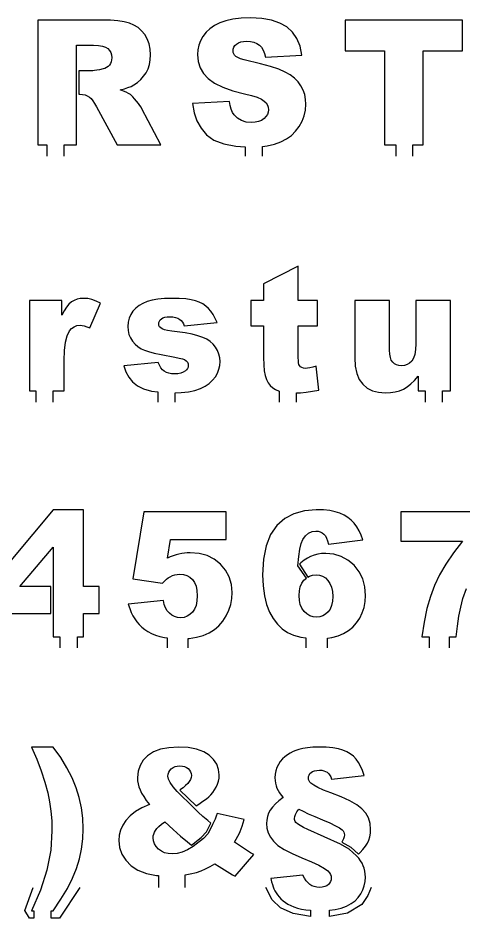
# Model space of a CAD drawing. Extents: x 617 to 1407, y 105 to 276.
# Drawn here: x 1132.8 to 1217.6, y 105.2 to 276.5 of the extents above; entities that cross this region are included whole.
import ezdxf

# ---------------------------------------------------------------- set-up
doc = ezdxf.new("R2010")
doc.units = 0
doc.header["$MEASUREMENT"] = 0

msp = doc.modelspace()

# ---------------------------------------------------------------- linework, layer by layer
at = {"linetype": 'Continuous', "flags": 128}
for points in [[(1141.567011, 250.201214), (1141.567011, 252.337085), (1143.924816, 252.337085), (1143.924816, 271.29692), (1147.1496, 271.29692), (1148.074279, 271.258429), (1148.83895, 271.142969), (1149.443612, 270.95054), (1149.888265, 270.68113), (1150.207282, 270.339808), (1150.435179, 269.931646), (1150.571907, 269.456643), (1150.617468, 268.914787), (1150.588618, 268.53701), (1150.50202, 268.181514), (1150.357674, 267.848297), (1150.155628, 267.537361), (1149.907974, 267.265928), (1149.626947, 267.051218), (1149.312453, 266.893221), (1148.964538, 266.791936), (1148.302176, 266.650138), (1147.757309, 266.548865), (1147.32989, 266.488094), (1147.019965, 266.467837), (1144.363519, 266.467837), (1144.363519, 261.979052), (1144.572991, 261.979052), (1145.062205, 261.94462), (1145.525044, 261.841312), (1145.961557, 261.669128), (1146.371743, 261.42808), (1146.673573, 261.155634), (1146.995638, 260.759624), (1147.337983, 260.24006), (1147.700561, 259.59692), (1151.622175, 252.337085), (1159.919148, 252.337085), (1156.354019, 259.208003), (1156.192487, 259.494623), (1155.967161, 259.835945), (1155.677994, 260.231955), (1155.325032, 260.682655), (1154.96293, 261.119179), (1154.646436, 261.472652), (1154.375502, 261.743074), (1154.150176, 261.930433), (1153.805784, 262.150225), (1153.372319, 262.372028), (1152.849684, 262.595854), (1152.237977, 262.821715), (1153.012787, 263.020227), (1153.700477, 263.243041), (1154.301044, 263.490171), (1154.814538, 263.761605), (1155.512891, 264.241166), (1156.133264, 264.788592), (1156.675607, 265.403871), (1157.13997, 266.087013), (1157.512165, 266.83802), (1157.778052, 267.65688), (1157.937585, 268.543592), (1157.990715, 269.498168), (1157.921874, 270.589473), (1157.715258, 271.594692), (1157.370914, 272.513813), (1156.888793, 273.346848), (1156.294272, 274.074551), (1155.612676, 274.677689), (1154.843912, 275.156239), (1153.988121, 275.510212), (1152.98846, 275.765448), (1151.788277, 275.947748), (1150.387571, 276.057138), (1148.786296, 276.093594), (1136.551522, 276.093594), (1136.551522, 252.337085), (1138.291002, 252.337085), (1138.291002, 250.201214)], [(1179.279801, 250.201214), (1179.279801, 252.06733), (1180.195626, 252.181111), (1181.551771, 252.492559), (1182.760047, 252.928572), (1183.831595, 253.485115), (1184.777602, 254.158117), (1185.597973, 254.947615), (1186.292756, 255.853572), (1186.845764, 256.840045), (1187.240762, 257.871091), (1187.477752, 258.946698), (1187.556733, 260.066865), (1187.497509, 261.015871), (1187.319743, 261.918282), (1187.023482, 262.774108), (1186.608726, 263.583351), (1186.063859, 264.337381), (1185.37717, 265.027617), (1184.548705, 265.654036), (1183.578419, 266.21666), (1182.366572, 266.745852), (1180.813427, 267.27201), (1178.918985, 267.79512), (1175.800032, 268.521811), (1175.095109, 268.736533), (1174.568428, 268.959348), (1174.220037, 269.190268), (1173.986094, 269.424234), (1173.818945, 269.672376), (1173.718683, 269.934693), (1173.685263, 270.211185), (1173.725777, 270.585427), (1173.847319, 270.930283), (1174.049888, 271.245777), (1174.333486, 271.531898), (1174.697064, 271.7694), (1175.13967, 271.939048), (1175.661257, 272.040833), (1176.261872, 272.074765), (1176.997692, 272.029181), (1177.649438, 271.892453), (1178.217109, 271.664568), (1178.700705, 271.345539), (1179.104321, 270.926236), (1179.431955, 270.397544), (1179.683655, 269.759474), (1179.859374, 269.012013), (1186.778923, 269.417141), (1186.431008, 271.139434), (1185.841057, 272.611551), (1185.009022, 273.833503), (1183.934903, 274.805301), (1182.604609, 275.546168), (1181.003857, 276.075372), (1179.132695, 276.392878), (1176.991075, 276.498721), (1175.234361, 276.440485), (1173.675123, 276.265778), (1172.313408, 275.974587), (1171.149168, 275.566936), (1170.150555, 275.05749), (1169.285623, 274.460945), (1168.554373, 273.777302), (1167.956805, 273.00655), (1167.492442, 272.179585), (1167.160761, 271.327305), (1166.961715, 270.449698), (1166.895398, 269.546788), (1167.025032, 268.214934), (1167.413937, 267.006646), (1168.06216, 265.921935), (1168.969605, 264.960776), (1170.171835, 264.105962), (1171.72041, 263.340268), (1173.615375, 262.663718), (1175.856733, 262.076278), (1177.197691, 261.747121), (1178.271286, 261.407823), (1179.07747, 261.058408), (1179.616291, 260.698865), (1179.970776, 260.3221), (1180.224, 259.921019), (1180.375915, 259.495635), (1180.426522, 259.045947), (1180.373392, 258.574491), (1180.213859, 258.132396), (1179.947972, 257.719676), (1179.575777, 257.336329), (1179.105321, 257.013741), (1178.544743, 256.783333), (1177.893997, 256.645081), (1177.15313, 256.598997), (1176.160564, 256.689142), (1175.289586, 256.959564), (1174.540102, 257.410263), (1173.91216, 258.04124), (1173.593095, 258.537524), (1173.332825, 259.13508), (1173.131255, 259.833921), (1172.988433, 260.634035), (1166.004091, 260.196499), (1166.284642, 258.476753), (1166.818416, 256.914991), (1167.605367, 255.511239), (1168.645541, 254.265484), (1170.045247, 253.244566), (1171.910839, 252.515339), (1174.242317, 252.077803), (1176.003792, 251.985969), (1176.003792, 250.201214)], [(1207.91438, 250.201214), (1207.91438, 252.337085), (1209.854811, 252.337085), (1209.854811, 270.227395), (1217.341507, 270.227395), (1217.341507, 276.093594), (1195.027242, 276.093594), (1195.027242, 270.227395), (1202.513937, 270.227395), (1202.513937, 252.337085), (1204.638371, 252.337085), (1204.638371, 250.201214)], [(1185.755696, 203.392311), (1185.755696, 205.151334), (1186.489565, 205.174019), (1187.611767, 205.274281), (1188.774483, 205.441394), (1189.977665, 205.675361), (1189.491546, 210.212753), (1188.871697, 210.035511), (1188.324783, 209.908911), (1187.850756, 209.832941), (1187.449711, 209.807626), (1187.074946, 209.841046), (1186.760975, 209.941319), (1186.507799, 210.108433), (1186.315369, 210.342388), (1186.223201, 210.567238), (1186.15736, 210.885255), (1186.117846, 211.296465), (1186.104706, 211.800841), (1186.104706, 217.910123), (1189.734582, 217.910123), (1189.734582, 222.739206), (1186.104706, 222.739206), (1186.104706, 229.286024), (1179.493035, 225.899172), (1179.493035, 222.739206), (1177.062295, 222.739206), (1177.062295, 217.910123), (1179.493035, 217.910123), (1179.493035, 211.849461), (1179.527979, 210.506979), (1179.632811, 209.36402), (1179.80753, 208.420584), (1180.052137, 207.67667), (1180.369631, 207.074043), (1180.763106, 206.55448), (1181.232563, 206.117956), (1181.777954, 205.764482), (1182.442363, 205.491525), (1182.479687, 205.482718), (1182.479687, 203.392311)], [(1139.459097, 203.392311), (1139.459097, 205.529516), (1141.565107, 205.529516), (1141.565107, 211.298488), (1141.628901, 213.200547), (1141.82033, 214.774461), (1142.139395, 216.020216), (1142.586, 216.937825), (1142.979, 217.405735), (1143.444886, 217.739963), (1143.983707, 217.940509), (1144.595462, 218.00735), (1144.966134, 217.976964), (1145.397599, 217.885808), (1145.889813, 217.733893), (1146.442821, 217.521194), (1148.484655, 222.220642), (1147.63491, 222.617664), (1146.819586, 222.90125), (1146.038681, 223.071411), (1145.292244, 223.128123), (1144.623312, 223.085086), (1144.010034, 222.955951), (1143.452503, 222.740729), (1142.950626, 222.43941), (1142.480169, 222.023655), (1142.016806, 221.465089), (1141.560537, 220.763712), (1141.111361, 219.919538), (1141.111361, 222.739206), (1134.937249, 222.739206), (1134.937249, 205.529516), (1136.183135, 205.529516), (1136.183135, 203.392311)], [(1162.645435, 203.392311), (1162.645435, 205.154727), (1163.794297, 205.192241), (1165.200573, 205.347203), (1166.431654, 205.605473), (1167.487538, 205.96704), (1168.390937, 206.41674), (1169.164748, 206.93935), (1169.808877, 207.534883), (1170.32337, 208.203339), (1170.716845, 208.913309), (1170.997919, 209.633418), (1171.166545, 210.363657), (1171.222769, 211.104024), (1171.169592, 211.826157), (1171.010059, 212.517916), (1170.744219, 213.179279), (1170.372024, 213.810255), (1169.899521, 214.390602), (1169.33285, 214.900049), (1168.672011, 215.338596), (1167.916957, 215.706245), (1167.009465, 216.020216), (1165.891309, 216.29772), (1164.562538, 216.538768), (1162.032537, 216.877054), (1161.232399, 217.018841), (1160.622691, 217.168745), (1160.203365, 217.326742), (1159.919767, 217.508031), (1159.717245, 217.727811), (1159.595704, 217.986081), (1159.55519, 218.28283), (1159.587087, 218.555787), (1159.682778, 218.807476), (1159.84231, 219.037884), (1160.065637, 219.247035), (1160.358851, 219.420731), (1160.727999, 219.544796), (1161.173128, 219.619242), (1161.694239, 219.644057), (1162.224967, 219.611648), (1162.715133, 219.51441), (1163.164832, 219.352366), (1163.574018, 219.125493), (1163.837335, 218.90369), (1164.060185, 218.627186), (1164.242474, 218.296005), (1164.384249, 217.910123), (1170.639388, 218.525914), (1170.29452, 219.325016), (1169.908138, 220.037021), (1169.480242, 220.661928), (1169.010786, 221.199737), (1168.490198, 221.661576), (1167.908864, 222.058598), (1167.266735, 222.390803), (1166.563812, 222.658178), (1165.729777, 222.863783), (1164.694173, 223.01064), (1163.457046, 223.098749), (1162.01835, 223.128123), (1160.633831, 223.090144), (1159.397181, 222.976208), (1158.308399, 222.786302), (1157.367486, 222.520438), (1156.547115, 222.177605), (1155.819912, 221.756779), (1155.185924, 221.257972), (1154.645056, 220.681173), (1154.21259, 220.036009), (1153.903665, 219.332109), (1153.718329, 218.569463), (1153.656583, 217.748068), (1153.713807, 216.991503), (1153.885479, 216.277463), (1154.1716, 215.605972), (1154.572121, 214.977018), (1155.056288, 214.413382), (1155.593062, 213.937867), (1156.182537, 213.550474), (1156.824619, 213.25119), (1157.624233, 212.990384), (1158.686164, 212.718451), (1160.01046, 212.435365), (1162.637151, 211.946687), (1163.456523, 211.768433), (1164.055091, 211.606377), (1164.432856, 211.460532), (1164.759014, 211.245822), (1164.991957, 210.990587), (1165.131733, 210.69485), (1165.178293, 210.358598), (1165.142873, 210.055768), (1165.036518, 209.779264), (1164.859275, 209.529099), (1164.611146, 209.305272), (1164.209053, 209.064224), (1163.732027, 208.89204), (1163.180019, 208.788744), (1162.553077, 208.7543), (1161.975789, 208.785697), (1161.459249, 208.879888), (1161.003503, 209.036873), (1160.608504, 209.256653), (1160.26416, 209.549356), (1159.960281, 209.925109), (1159.696965, 210.383914), (1159.474162, 210.925769), (1152.927332, 210.309979), (1153.300574, 209.141193), (1153.853058, 208.114206), (1154.584785, 207.229005), (1155.495848, 206.485604), (1156.666134, 205.897164), (1158.175717, 205.47685), (1159.369426, 205.314021), (1159.369426, 203.392311)], [(1213.536579, 203.392311), (1213.536579, 205.529516), (1215.027786, 205.529516), (1215.027786, 222.739206), (1208.432349, 222.739206), (1208.432349, 214.458455), (1208.385266, 213.373731), (1208.243967, 212.469297), (1208.0085, 211.745141), (1207.678819, 211.20125), (1207.275203, 210.804228), (1206.817934, 210.520642), (1206.306963, 210.350493), (1205.74234, 210.293781), (1205.229846, 210.336318), (1204.778146, 210.46393), (1204.387194, 210.676616), (1204.057037, 210.974388), (1203.794672, 211.373434), (1203.607337, 211.889963), (1203.494888, 212.523986), (1203.457421, 213.275493), (1203.457421, 222.739206), (1196.829611, 222.739206), (1196.829611, 211.784631), (1196.926302, 210.201101), (1197.216469, 208.837351), (1197.700113, 207.69338), (1198.377186, 206.769189), (1199.22436, 206.056685), (1200.21845, 205.547738), (1201.35941, 205.242384), (1202.64719, 205.140587), (1203.628094, 205.186171), (1204.528969, 205.3229), (1205.349864, 205.550784), (1206.090731, 205.869814), (1206.790084, 206.29621), (1207.48639, 206.846171), (1208.179649, 207.519685), (1208.869909, 208.316764), (1208.869909, 205.529516), (1210.260617, 205.529516), (1210.260617, 203.392311)], [(1144.086253, 156.592311), (1144.086253, 158.72951), (1145.239924, 158.72951), (1145.239924, 163.169675), (1148.221624, 163.169675), (1148.221624, 168.290455), (1145.239924, 168.290455), (1145.239924, 182.891145), (1139.487138, 182.891145), (1127.463027, 168.59835), (1127.463027, 163.169675), (1139.051102, 163.169675), (1139.051102, 168.290455), (1133.118598, 168.290455), (1139.487138, 175.760952), (1139.487138, 158.72951), (1140.759208, 158.72951), (1140.759208, 156.592311)], [(1165.176436, 156.592311), (1165.174294, 158.387343), (1165.329161, 158.39427), (1166.745577, 158.603921), (1168.015171, 158.953342), (1169.13785, 159.442532), (1170.12737, 160.064398), (1170.997396, 160.811852), (1171.747879, 161.684895), (1172.378868, 162.683526), (1172.878698, 163.756092), (1173.235706, 164.850944), (1173.449892, 165.968076), (1173.521303, 167.107488), (1173.382528, 168.674307), (1172.966296, 170.101358), (1172.272513, 171.388645), (1171.301226, 172.536156), (1170.107137, 173.479086), (1168.744898, 174.152607), (1167.21451, 174.556716), (1165.51602, 174.691421), (1164.987863, 174.675217), (1164.45666, 174.626604), (1163.922362, 174.545576), (1163.385064, 174.43214), (1162.844767, 174.286294), (1162.301377, 174.10804), (1161.754986, 173.897377), (1161.205501, 173.654306), (1161.772696, 177.219399), (1172.386961, 177.219399), (1172.386961, 182.486018), (1156.71674, 182.486018), (1154.626298, 169.716494), (1160.249401, 168.906239), (1160.638354, 169.317442), (1161.011072, 169.659775), (1161.367557, 169.933232), (1161.707855, 170.137819), (1162.157554, 170.343424), (1162.615347, 170.490281), (1163.081233, 170.578396), (1163.55526, 170.607764), (1164.271276, 170.545981), (1164.912405, 170.36064), (1165.478553, 170.051733), (1165.969766, 169.619261), (1166.366812, 169.054114), (1166.65041, 168.347167), (1166.820558, 167.498434), (1166.877259, 166.507902), (1166.821035, 165.535098), (1166.652409, 164.690917), (1166.371383, 163.975366), (1165.977907, 163.388444), (1165.49831, 162.931162), (1164.959013, 162.604528), (1164.359921, 162.408546), (1163.701082, 162.343223), (1163.106561, 162.395382), (1162.5546, 162.551862), (1162.045153, 162.812662), (1161.57822, 163.177781), (1161.173128, 163.643167), (1160.849017, 164.204768), (1160.605933, 164.862589), (1160.443877, 165.616631), (1153.767413, 164.887405), (1154.025683, 164.087285), (1154.314327, 163.356035), (1154.633392, 162.693655), (1154.982783, 162.100145), (1155.375258, 161.55576), (1155.823434, 161.040749), (1156.327311, 160.555106), (1156.886889, 160.09883), (1157.505738, 159.684592), (1158.187333, 159.325043), (1158.931771, 159.020189), (1159.738954, 158.770024), (1160.619597, 158.575059), (1161.143468, 158.499429), (1161.140327, 156.592311)], [(1191.633452, 156.592311), (1191.631119, 158.449971), (1192.4881, 158.573536), (1193.659385, 158.884978), (1194.70613, 159.320991), (1195.636903, 159.878545), (1196.460321, 160.5546), (1197.176384, 161.34915), (1197.785092, 162.262195), (1198.270736, 163.259814), (1198.617603, 164.308076), (1198.825743, 165.40698), (1198.895107, 166.556521), (1198.757902, 168.222596), (1198.346193, 169.736744), (1197.65998, 171.098977), (1196.699357, 172.309289), (1195.540164, 173.301844), (1194.258477, 174.010814), (1192.854201, 174.436192), (1191.327384, 174.577985), (1190.533339, 174.542029), (1189.787902, 174.434169), (1189.09112, 174.254391), (1188.442898, 174.002709), (1187.823049, 173.67608), (1187.211341, 173.271459), (1186.607679, 172.788856), (1186.336602, 172.533675), (1187.943781, 170.082184), (1188.214001, 170.239104), (1188.819186, 170.430522), (1189.480025, 170.494327), (1190.125201, 170.428498), (1190.715676, 170.230999), (1191.25145, 169.901835), (1191.732523, 169.441007), (1192.129521, 168.854591), (1192.413118, 168.148656), (1192.583267, 167.323215), (1192.640015, 166.378261), (1192.585314, 165.458628), (1192.421211, 164.660538), (1192.147754, 163.983977), (1191.764943, 163.428958), (1191.301057, 162.996486), (1190.784516, 162.687579), (1190.215322, 162.502231), (1189.593474, 162.440455), (1188.915877, 162.508819), (1188.293029, 162.713912), (1187.724835, 163.055733), (1187.211341, 163.534289), (1186.785968, 164.133369), (1186.482091, 164.836762), (1186.299801, 165.644482), (1186.239055, 166.556521), (1186.297279, 167.449821), (1186.471998, 168.233737), (1186.763165, 168.908268), (1187.170827, 169.473416), (1187.633238, 169.89173), (1186.012158, 172.228261), (1186.1874, 173.974352), (1186.405109, 175.388234), (1186.665426, 176.469922), (1186.968258, 177.219399), (1187.458471, 177.928369), (1188.037806, 178.434775), (1188.706262, 178.738618), (1189.463838, 178.839897), (1189.891734, 178.804453), (1190.28421, 178.698104), (1190.641218, 178.520861), (1190.962806, 178.272725), (1191.244832, 177.938498), (1191.483393, 177.502985), (1191.678345, 176.966199), (1191.829737, 176.328123), (1198.392753, 177.138378), (1198.076783, 178.053958), (1197.695971, 178.888516), (1197.250318, 179.642046), (1196.739871, 180.314554), (1196.16206, 180.908564), (1195.514361, 181.426622), (1194.796774, 181.86871), (1194.0093, 182.234841), (1193.112471, 182.521974), (1192.066727, 182.727072), (1190.872161, 182.850125), (1189.528632, 182.891145), (1187.260948, 182.70428), (1185.254581, 182.143691), (1183.509483, 181.209372), (1182.02575, 179.901328), (1180.841753, 178.191192), (1179.996055, 176.050613), (1179.488655, 173.479592), (1179.319506, 170.478123), (1179.40001, 168.390216), (1179.641571, 166.518031), (1180.044186, 164.861578), (1180.607811, 163.420852), (1181.306116, 162.178638), (1182.112824, 161.117718), (1183.027934, 160.238094), (1184.051351, 159.539758), (1185.217114, 159.008031), (1186.559072, 158.628231), (1187.555543, 158.47866), (1187.555543, 156.592311)], [(1224.84477, 182.486018), (1205.577046, 182.486018), (1205.577046, 176.911504), (1217.309467, 176.911504), (1215.624164, 174.70155), (1214.181898, 172.560466), (1212.982714, 170.488251), (1212.026614, 168.484913), (1211.247805, 166.398518), (1210.580349, 164.077156), (1210.024294, 161.520822), (1209.579688, 158.72951), (1211.004055, 158.72951), (1211.004055, 156.592311)], [(1214.846021, 156.592311), (1214.846021, 158.72951), (1216.158891, 158.72951), (1216.359461, 160.75007), (1216.636965, 162.630861), (1216.99145, 164.371882), (1217.422916, 165.97314), (1218.068044, 167.896468)], [(1144.567564, 110.997266), (1140.699747, 105.175498), (1139.089711, 105.175498), (1139.089711, 106.555241), (1139.494374, 106.555241), (1140.949257, 108.730254), (1142.170245, 110.798922), (1143.157194, 112.761244), (1143.910248, 114.617222), (1144.466779, 116.441802), (1144.864301, 118.309933), (1145.102814, 120.221614), (1145.182319, 122.176848), (1145.098768, 124.201458), (1144.848114, 126.175428), (1144.430312, 128.098758), (1143.845407, 129.971446), (1143.07212, 131.840082), (1142.089217, 133.751258), (1140.896603, 135.704972), (1139.494374, 137.701225), (1135.378332, 137.701225), (1136.365805, 135.396065), (1137.20541, 133.180035), (1137.897193, 131.053129), (1138.44106, 129.015353), (1138.788452, 127.293572), (1139.036581, 125.515075), (1139.18545, 123.679861), (1139.235104, 121.787928), (1138.994068, 118.058756), (1138.270911, 114.276917), (1137.065634, 110.442412), (1135.378332, 106.555241), (1135.774426, 106.555241), (1135.774426, 105.175498), (1134.93744, 105.175498), (1134.069176, 106.596336), (1135.647885, 110.997266)], [(1164.554398, 110.997266), (1164.554398, 113.386894), (1165.525494, 113.551744), (1166.757098, 113.86369), (1167.615936, 114.161456), (1168.474821, 114.536197), (1169.333707, 114.987911), (1170.192544, 115.516598), (1171.07371, 114.981834), (1172.582294, 114.019663), (1173.091218, 113.709742), (1173.591048, 113.420078), (1174.081738, 113.150671), (1177.630633, 117.234327), (1176.982458, 117.611093), (1176.46387, 117.931141), (1173.984523, 119.632664), (1174.305588, 120.1968), (1174.588138, 120.72245), (1174.832221, 121.209613), (1175.037837, 121.658287), (1175.22622, 122.123169), (1175.418649, 122.658946), (1175.615125, 123.265621), (1175.815695, 123.943191), (1170.662477, 125.093746), (1170.475142, 124.541763), (1170.269526, 124.00396), (1170.045676, 123.480336), (1169.80364, 122.970892), (1168.935709, 121.273389), (1168.067445, 120.326165), (1166.125109, 118.757596), (1165.050515, 118.154973), (1164.030621, 117.724528), (1163.06538, 117.46626), (1162.154888, 117.380171), (1161.375031, 117.437902), (1160.672107, 117.611093), (1160.046213, 117.899744), (1159.497252, 118.303857), (1159.050599, 118.781903), (1158.731581, 119.292361), (1158.540152, 119.835226), (1158.476358, 120.410504), (1158.504208, 120.786258), (1158.587759, 121.151883), (1158.727011, 121.507379), (1158.921963, 121.852747), (1159.202038, 122.21027), (1159.596513, 122.60223), (1160.105436, 123.028622), (1160.728856, 123.489452), (1162.29971, 122.026952), (1163.722696, 120.75081), (1164.997861, 119.661024), (1165.788858, 119.027085), (1167.633312, 120.484035), (1168.659443, 121.589132), (1169.475053, 123.239409), (1168.872867, 123.731513), (1167.960328, 124.522519), (1167.066023, 125.34391), (1166.189903, 126.195684), (1163.078567, 129.258427), (1162.29871, 130.157803), (1161.741656, 130.943745), (1161.407404, 131.616253), (1161.296003, 132.175325), (1161.335517, 132.55918), (1161.454012, 132.916703), (1161.651488, 133.247893), (1161.927991, 133.552747), (1162.267289, 133.807977), (1162.653195, 133.990283), (1163.085661, 134.099668), (1163.564687, 134.136129), (1164.047807, 134.103211), (1164.476226, 134.004461), (1164.849945, 133.83988), (1165.169009, 133.609466), (1165.424233, 133.331447), (1165.606522, 133.024061), (1165.715924, 132.687301), (1165.752391, 132.32117), (1165.70883, 131.950987), (1165.578195, 131.569663), (1165.360439, 131.177199), (1165.055561, 130.773593), (1164.670703, 130.372012), (1164.21291, 129.985626), (1163.682182, 129.614429), (1163.539169, 129.530069), (1166.660883, 126.510986), (1167.155143, 126.841858), (1167.960328, 127.402956), (1168.605456, 127.878976), (1169.090623, 128.269923), (1169.481051, 128.644663), (1169.842106, 129.072069), (1170.173835, 129.552142), (1170.476142, 130.084882), (1170.727842, 130.650031), (1170.907608, 131.227333), (1171.015439, 131.81679), (1171.05143, 132.418399), (1170.933935, 133.465646), (1170.58145, 134.435918), (1169.994022, 135.329218), (1169.171651, 136.145546), (1168.099056, 136.826156), (1166.761144, 137.312305), (1165.157869, 137.603993), (1163.289231, 137.701225), (1161.453012, 137.598932), (1159.865924, 137.292048), (1158.528012, 136.780578), (1157.439231, 136.064521), (1156.595531, 135.190464), (1155.992917, 134.204999), (1155.631338, 133.108124), (1155.510844, 131.899839), (1155.541218, 131.302788), (1155.632386, 130.710798), (1155.784301, 130.123875), (1155.996963, 129.542014), (1156.290701, 128.93686), (1156.6857, 128.280051), (1157.18196, 127.571589), (1157.779528, 126.811474), (1156.340308, 126.152639), (1155.117845, 125.423921), (1154.112138, 124.62532), (1153.32314, 123.756834), (1152.727619, 122.839733), (1152.302247, 121.895286), (1152.047023, 120.923494), (1151.961949, 119.924355), (1152.106771, 118.567187), (1152.541284, 117.315352), (1153.26544, 116.16885), (1154.27924, 115.127679), (1155.589825, 114.262738), (1157.20424, 113.644923), (1159.122534, 113.274233), (1159.502536, 113.253102), (1159.502536, 110.997266)], [(1199.971844, 110.997266), (1199.340379, 109.477475), (1198.156335, 107.740896), (1195.472514, 106.083253), (1192.023927, 105.45177), (1192.023927, 106.64215), (1193.094238, 106.774008), (1194.266047, 107.047468), (1195.277847, 107.43031), (1196.147349, 107.905319), (1196.89231, 108.455276), (1197.512635, 109.08018), (1198.008419, 109.780033), (1198.387707, 110.530526), (1198.658641, 111.307353), (1198.821172, 112.110512), (1198.875398, 112.940006), (1198.849546, 113.538577), (1198.772089, 114.102714), (1198.64293, 114.632414), (1198.462165, 115.127679), (1198.227698, 115.604713), (1197.937531, 116.079722), (1197.591616, 116.552704), (1197.190047, 117.023663), (1195.793531, 118.293576), (1194.127319, 119.243746), (1187.888414, 122.047209), (1187.080183, 122.434103), (1186.438054, 122.784535), (1185.962027, 123.098507), (1185.652103, 123.376017), (1185.531561, 123.537053), (1185.445487, 123.712271), (1185.393832, 123.901667), (1185.376599, 124.105242), (1185.4293, 124.472892), (1185.587309, 124.895233), (1185.850626, 125.372269), (1186.219297, 125.903995), (1187.002202, 125.497351), (1188.005861, 125.022848), (1189.230372, 124.480488), (1190.675638, 123.870269), (1192.076391, 123.268151), (1193.167172, 122.7501), (1193.948029, 122.31611), (1194.419009, 121.966183), (1194.610439, 121.748429), (1194.747167, 121.516495), (1194.829195, 121.270382), (1194.856522, 121.010089), (1194.810961, 120.650541), (1194.674233, 120.236301), (1194.446336, 119.76737), (1194.35712, 119.62091), (1196.109263, 118.648786), (1197.533011, 117.33987), (1197.846363, 117.628817), (1198.405417, 118.228908), (1198.867257, 118.823935), (1199.231882, 119.413898), (1199.508385, 120.017027), (1199.705861, 120.651554), (1199.824356, 121.317478), (1199.86387, 122.014798), (1199.760562, 123.172442), (1199.450638, 124.214625), (1198.934097, 125.141348), (1198.210988, 125.952609), (1197.214374, 126.70209), (1195.893649, 127.459673), (1194.248861, 128.225359), (1192.27996, 128.999148), (1190.924815, 129.520745), (1189.84108, 129.999805), (1189.028802, 130.436327), (1188.487982, 130.830311), (1188.289459, 131.049079), (1188.147684, 131.284051), (1188.062609, 131.535228), (1188.034235, 131.802609), (1188.065656, 132.113036), (1188.159823, 132.396116), (1188.316833, 132.651851), (1188.536589, 132.880242), (1188.824233, 133.068119), (1189.184811, 133.202315), (1189.618277, 133.282834), (1190.124677, 133.309673), (1190.55562, 133.285366), (1190.941002, 133.212444), (1191.280823, 133.090905), (1191.575037, 132.920753), (1191.831784, 132.692871), (1192.059157, 132.398142), (1192.257156, 132.03657), (1192.425782, 131.608151), (1198.61608, 132.32117), (1198.314296, 133.237765), (1197.959811, 134.059154), (1197.552625, 134.785339), (1197.092833, 135.416322), (1196.571722, 135.961722), (1195.980771, 136.431157), (1195.319885, 136.824636), (1194.589158, 137.142153), (1193.72575, 137.386745), (1192.666818, 137.561456), (1191.412458, 137.666281), (1189.962621, 137.701225), (1188.856654, 137.673878), (1187.855993, 137.591841), (1186.96064, 137.45511), (1186.170643, 137.263689), (1185.629822, 137.085435), (1185.093049, 136.858565), (1184.560274, 136.583082), (1184.031593, 136.258982), (1183.529764, 135.881708), (1183.077541, 135.446707), (1182.674925, 134.953973), (1182.321963, 134.40351), (1182.034843, 133.809497), (1181.82975, 133.186111), (1181.706685, 132.533353), (1181.665695, 131.851225), (1181.688975, 131.321524), (1181.758863, 130.818156), (1181.875311, 130.341124), (1182.038414, 129.890421), (1182.253123, 129.45086), (1182.524533, 129.00725), (1182.852691, 128.559587), (1183.23755, 128.107873), (1182.426795, 127.495628), (1181.744676, 126.890474), (1181.191192, 126.292409), (1180.766296, 125.701432), (1180.450801, 125.100329), (1180.225475, 124.471879), (1180.09027, 123.816083), (1180.045186, 123.132942), (1180.129261, 122.261924), (1180.381437, 121.415213), (1180.801763, 120.592811), (1181.390191, 119.794714), (1182.230319, 119.007253), (1183.405699, 118.216754), (1184.916282, 117.423217), (1186.762165, 116.62664), (1188.581673, 115.871589), (1190.013276, 115.202627), (1191.056973, 114.619754), (1191.712766, 114.12297), (1192.003456, 113.791781), (1192.211072, 113.462616), (1192.335661, 113.135479), (1192.377175, 112.810366), (1192.342231, 112.444741), (1192.237399, 112.1095), (1192.06268, 111.804644), (1191.818121, 111.530171), (1191.503626, 111.303302), (1191.119244, 111.141252), (1190.665021, 111.044022), (1190.140864, 111.011612), (1189.619277, 111.046048), (1189.140251, 111.149355), (1188.703691, 111.321533), (1188.309739, 111.562582), (1187.947114, 111.878579), (1187.604816, 112.275601), (1187.282752, 112.753648), (1186.980921, 113.312721), (1180.887837, 112.664521), (1181.021519, 112.080635), (1181.163342, 111.560556), (1181.31321, 111.104284), (1181.471219, 110.71182), (1181.654031, 110.347208), (1181.878357, 109.974493), (1182.144245, 109.593676), (1182.451599, 109.204756), (1182.802037, 108.823432), (1183.197036, 108.465404), (1183.636595, 108.130669), (1184.120715, 107.81923), (1184.661583, 107.536149), (1185.271291, 107.286491), (1185.949887, 107.070256), (1186.697323, 106.887443), (1187.507078, 106.742105), (1188.39291, 106.636914), (1188.39291, 105.45177), (1185.131992, 106.004318), (1182.685018, 107.109413), (1181.106308, 108.609186), (1179.922264, 110.997266)]]:
    msp.add_lwpolyline(points, dxfattribs=at)

doc.saveas('drawing.dxf')
